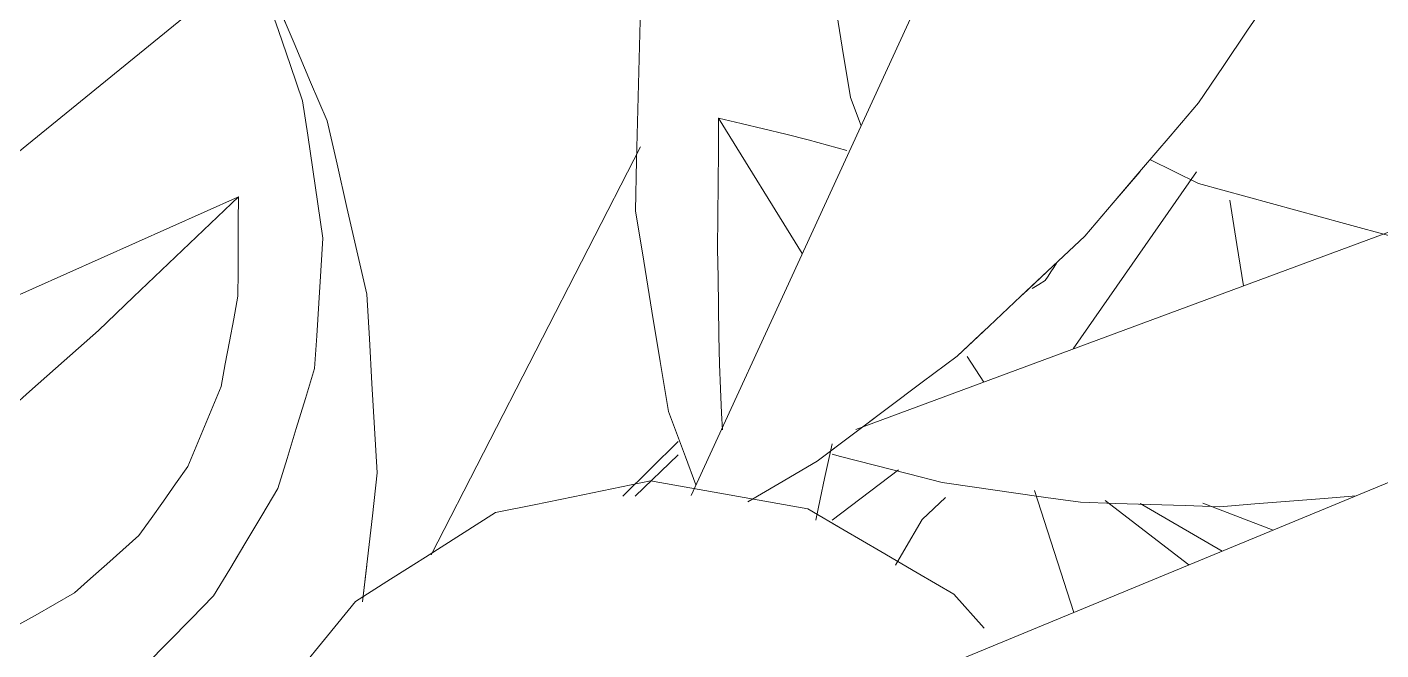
# Model space of a CAD drawing. Header units: metres. Extents: x -18.34 to -13.25, y -25.49 to -16.26.
# Drawn here: x -17.81096 to -17.77421, y -16.68383 to -16.66693 of the extents above; entities that cross this region are included whole.
import ezdxf

# ---------------------------------------------------------------- set-up
doc = ezdxf.new("R2010")
doc.units = ezdxf.units.M
doc.layers.add('Importações nas famílias', color=7, linetype='Continuous', lineweight=5)
doc.layers.add('Vegetação', color=7, linetype='Continuous', lineweight=5)

# ---------------------------------------------------------------- blocks, each defined once
blk = doc.blocks.new('Planta_pergolado_12200 - plantas pergolado_skp_Component_17-V49-Pavimento 02 - Executivo')
at = {"layer": 'Importações nas famílias', "color": 9}
for p, q in [((0.113398, 0.128488), (0.115217, 0.127398)), ((0.100143, 0.116153), (0.100017, 0.11701)), ((0.099937, 0.11567), (0.099817, 0.116563))]:
    blk.add_line(p, q, dxfattribs=at)
at = {"layer": 'Importações nas famílias', "color": 9, "flags": 128}
for points in [[(0.117068, 0.14549), (0.117465, 0.144332), (0.117861, 0.143175), (0.118257, 0.142017), (0.118654, 0.14086)], [(0.118654, 0.14086), (0.118824, 0.139582), (0.118994, 0.138304), (0.119165, 0.137026), (0.119335, 0.135749)], [(0.119335, 0.135749), (0.119264, 0.13446), (0.119194, 0.133171), (0.119123, 0.131881), (0.119052, 0.130592)], [(0.119052, 0.130592), (0.118747, 0.129402), (0.118558, 0.128665)]]:
    blk.add_lwpolyline(points, dxfattribs=at)
blk = doc.blocks.new('Planta_pergolado_12200 - plantas pergolado_skp_Component_16-V50-Pavimento 02 - Executivo')
blk.add_blockref('Planta_pergolado_12200 - plantas pergolado_skp_Component_17-V49-Pavimento 02 - Executivo', (0, 0))
blk = doc.blocks.new('Planta_pergolado_12200 - plantas pergolado_skp_Component_17-V52-Pavimento 02 - Executivo')
at = {"layer": 'Importações nas famílias', "color": 9}
for p, q in [((0.113591, 0.138027), (0.113403, 0.137281)), ((0.105058, 0.135194), (0.108655, 0.131063)), ((0.111357, 0.131166), (0.111008, 0.130472)), ((0.112287, 0.127662), (0.112937, 0.127172)), ((0.109365, 0.124409), (0.110019, 0.127593)), ((0.105449, 0.125548), (0.107394, 0.126975)), ((0.106333, 0.125291), (0.108266, 0.127147)), ((0.105806, 0.126812), (0.104103, 0.12594))]:
    blk.add_line(p, q, dxfattribs=at)
at = {"layer": 'Importações nas famílias', "color": 9, "flags": 128}
for points in [[(0.113797, 0.141887), (0.113729, 0.140615), (0.11366, 0.139321), (0.113591, 0.138027)], [(0.112937, 0.127172), (0.113485, 0.126432), (0.113737, 0.126091)]]:
    blk.add_lwpolyline(points, dxfattribs=at)
blk = doc.blocks.new('Planta_pergolado_12200 - plantas pergolado_skp_Component_16-V53-Pavimento 02 - Executivo')
blk.add_blockref('Planta_pergolado_12200 - plantas pergolado_skp_Component_17-V52-Pavimento 02 - Executivo', (0, 0))
blk = doc.blocks.new('Planta_pergolado_12200 - plantas pergolado_skp_Component_12-V87-Pavimento 02 - Executivo')
at = {"layer": 'Importações nas famílias', "color": 9}
for p, q in [((0.15629, 0.13385), (0.155404, 0.133875)), ((0.155869, 0.129179), (0.156581, 0.129327)), ((0.158565, 0.128966), (0.155917, 0.1283))]:
    blk.add_line(p, q, dxfattribs=at)
at = {"layer": 'Importações nas famílias', "color": 9, "flags": 128}
blk.add_lwpolyline([(0.156581, 0.129327), (0.157538, 0.12951), (0.158419, 0.129678)], dxfattribs=at)
blk = doc.blocks.new('Planta_pergolado_12200 - plantas pergolado_skp_Component_17-V88-Pavimento 02 - Executivo')
at = {"layer": 'Importações nas famílias', "color": 9}
for p, q in [((0.142877, 0.116381), (0.144746, 0.125476)), ((0.140414, 0.121308), (0.140593, 0.119738)), ((0.140402, 0.119895), (0.140244, 0.121095))]:
    blk.add_line(p, q, dxfattribs=at)
at = {"layer": 'Importações nas famílias', "color": 9, "flags": 128}
for points in [[(0.155141, 0.133875), (0.155382, 0.132801), (0.155622, 0.131728), (0.155863, 0.130654)], [(0.155863, 0.130654), (0.155919, 0.129519), (0.155976, 0.128384), (0.156032, 0.127249), (0.156089, 0.126113)], [(0.156089, 0.126113), (0.155958, 0.124994), (0.155865, 0.124206)]]:
    blk.add_lwpolyline(points, dxfattribs=at)
blk = doc.blocks.new('Planta_pergolado_12200 - plantas pergolado_skp_Component_16-V89-Pavimento 02 - Executivo')
for name in ['Planta_pergolado_12200 - plantas pergolado_skp_Component_17-V88-Pavimento 02 - Executivo', 'Planta_pergolado_12200 - plantas pergolado_skp_Component_12-V87-Pavimento 02 - Executivo']:
    blk.add_blockref(name, (0, 0))
blk = doc.blocks.new('Planta_pergolado_12200 - plantas pergolado_skp_-V103-Pavimento 02 - Executivo')
blk.add_blockref('Planta_pergolado_12200 - plantas pergolado_skp_Component_16-V89-Pavimento 02 - Executivo', (0, 0))
blk = doc.blocks.new('Planta_pergolado_12200 - plantas pergolado_skp_-3067427-Pavimento 02 - Executivo')
at = {"xscale": 1.254472261797389, "yscale": 1.254472261797389, "zscale": 1.254472261797389, "rotation": 44.99999999999149}
blk.add_blockref('Planta_pergolado_12200 - plantas pergolado_skp_-V103-Pavimento 02 - Executivo', (0.101937, -0.102346), dxfattribs=at)
for name in ['Planta_pergolado_12200 - plantas pergolado_skp_Component_16-V50-Pavimento 02 - Executivo', 'Planta_pergolado_12200 - plantas pergolado_skp_Component_16-V53-Pavimento 02 - Executivo']:
    blk.add_blockref(name, (0, 0))
blk = doc.blocks.new('Planta_pergolado_12200 - plantas pergolado_skp_-3067432-Pavimento 02 - Executivo')
at = {"rotation": 89.9999999999999}
blk.add_blockref('Planta_pergolado_12200 - plantas pergolado_skp_-3067427-Pavimento 02 - Executivo', (0.274037, 0.01573), dxfattribs=at)
blk = doc.blocks.new('Planta_pergolado_12200 - plantas pergolado_skp_Component_12-V300-Pavimento 02 - Executivo')
at = {"layer": 'Importações nas famílias', "color": 9}
for p, q in [((0.110174, 0.162272), (0.109399, 0.162122)), ((0.105986, 0.161063), (0.105163, 0.160706)), ((0.128963, 0.160037), (0.114607, 0.156428))]:
    blk.add_line(p, q, dxfattribs=at)
at = {"layer": 'Importações nas famílias', "color": 9, "flags": 128}
for points in [[(0.11998, 0.162987), (0.119094, 0.163012), (0.118208, 0.163038), (0.117321, 0.163064), (0.116508, 0.163087)], [(0.123491, 0.162494), (0.122613, 0.162617), (0.121736, 0.16274), (0.120858, 0.162863), (0.11998, 0.162987)], [(0.126928, 0.161615), (0.126069, 0.161835), (0.12521, 0.162055), (0.12435, 0.162274), (0.123491, 0.162494)], [(0.109399, 0.162122), (0.108546, 0.161857), (0.107693, 0.161592), (0.106839, 0.161328), (0.105986, 0.161063)], [(0.129632, 0.160596), (0.129423, 0.160675), (0.128591, 0.160989), (0.12776, 0.161302), (0.126928, 0.161615)]]:
    blk.add_lwpolyline(points, dxfattribs=at)
blk = doc.blocks.new('Planta_pergolado_12200 - plantas pergolado_skp_Component_17-V301-Pavimento 02 - Executivo')
at = {"layer": 'Importações nas famílias', "color": 9}
for p, q in [((0.104409, 0.180674), (0.11128, 0.172783)), ((0.102883, 0.166624), (0.11128, 0.172783)), ((0.102899, 0.164741), (0.11128, 0.172783)), ((0.11128, 0.172783), (0.103096, 0.168591)), ((0.11128, 0.172783), (0.103267, 0.170158)), ((0.103384, 0.171237), (0.11128, 0.172783)), ((0.103451, 0.171854), (0.11128, 0.172783)), ((0.11128, 0.172783), (0.103476, 0.172083)), ((0.10905, 0.161934), (0.11128, 0.172783))]:
    blk.add_line(p, q, dxfattribs=at)
at = {"layer": 'Importações nas famílias', "color": 9, "flags": 128}
for points in [[(0.11449, 0.189254), (0.114641, 0.188123), (0.114812, 0.186853)], [(0.113929, 0.179264), (0.113626, 0.178058), (0.113323, 0.176851)], [(0.113323, 0.176851), (0.112813, 0.175834), (0.112302, 0.174817), (0.111791, 0.1738), (0.11128, 0.172783)], [(0.11128, 0.172783), (0.111931, 0.172293), (0.112581, 0.171803), (0.113231, 0.171313), (0.113881, 0.170823)], [(0.113881, 0.170823), (0.114429, 0.170083), (0.114977, 0.169343), (0.115525, 0.168604)], [(0.118783, 0.157478), (0.118836, 0.156411), (0.118893, 0.155276)]]:
    blk.add_lwpolyline(points, dxfattribs=at)
blk = doc.blocks.new('Planta_pergolado_12200 - plantas pergolado_skp_Component_16-V302-Pavimento 02 - Executivo')
for name in ['Planta_pergolado_12200 - plantas pergolado_skp_Component_17-V301-Pavimento 02 - Executivo', 'Planta_pergolado_12200 - plantas pergolado_skp_Component_12-V300-Pavimento 02 - Executivo']:
    blk.add_blockref(name, (0, 0))
blk = doc.blocks.new('Planta_pergolado_12200 - plantas pergolado_skp_Component_12-V311-Pavimento 02 - Executivo')
at = {"layer": 'Importações nas famílias', "color": 9}
blk.add_line((0.129834, 0.155449), (0.131576, 0.151798), dxfattribs=at)
at = {"layer": 'Importações nas famílias', "color": 9, "flags": 128}
for points in [[(0.130227, 0.162218), (0.130057, 0.161703), (0.129886, 0.161187), (0.129715, 0.160672), (0.129604, 0.160339)], [(0.132232, 0.158018), (0.132271, 0.158638), (0.132309, 0.159259), (0.132336, 0.159681)], [(0.13196, 0.155094), (0.132028, 0.155825), (0.132096, 0.156556), (0.132164, 0.157287), (0.132232, 0.158018)], [(0.124126, 0.15696), (0.123948, 0.156878), (0.12377, 0.156796)], [(0.12377, 0.156796), (0.123687, 0.156694), (0.123605, 0.156592), (0.123522, 0.15649), (0.123439, 0.156388)], [(0.131576, 0.151798), (0.131672, 0.152622), (0.131768, 0.153446), (0.131864, 0.15427), (0.13196, 0.155094)], [(0.128428, 0.15297), (0.1289, 0.15278), (0.129371, 0.15259)], [(0.129371, 0.15259), (0.129922, 0.152392), (0.130474, 0.152194), (0.131025, 0.151996), (0.131576, 0.151798)]]:
    blk.add_lwpolyline(points, dxfattribs=at)
blk = doc.blocks.new('Planta_pergolado_12200 - plantas pergolado_skp_Component_17-V315-Pavimento 02 - Executivo')
at = {"layer": 'Importações nas famílias', "color": 9, "flags": 128}
for points in [[(0.141171, 0.159817), (0.141412, 0.16089), (0.141652, 0.161964), (0.141893, 0.163037)], [(0.140945, 0.155276), (0.141002, 0.156411), (0.141058, 0.157546), (0.141115, 0.158682), (0.141171, 0.159817)], [(0.14147, 0.150797), (0.141339, 0.151917), (0.141208, 0.153037), (0.141077, 0.154156), (0.140945, 0.155276)], [(0.142711, 0.146686), (0.142401, 0.147714), (0.142091, 0.148742), (0.141781, 0.14977), (0.14147, 0.150797)]]:
    blk.add_lwpolyline(points, dxfattribs=at)
blk = doc.blocks.new('Planta_pergolado_12200 - plantas pergolado_skp_Component_16-V316-Pavimento 02 - Executivo')
for name in ['Planta_pergolado_12200 - plantas pergolado_skp_Component_17-V315-Pavimento 02 - Executivo', 'Planta_pergolado_12200 - plantas pergolado_skp_Component_12-V311-Pavimento 02 - Executivo']:
    blk.add_blockref(name, (0, 0))
blk = doc.blocks.new('Planta_pergolado_12200 - plantas pergolado_skp_Component_17-V323-Pavimento 02 - Executivo')
at = {"layer": 'Importações nas famílias', "color": 9}
blk.add_line((0.126944, 0.164469), (0.126267, 0.165407), dxfattribs=at)
at = {"layer": 'Importações nas famílias', "color": 9, "flags": 128}
for points in [[(0.145294, 0.166186), (0.144488, 0.165391), (0.143683, 0.164596), (0.142877, 0.163802), (0.142071, 0.163007)], [(0.130394, 0.161914), (0.129532, 0.162553), (0.128669, 0.163191), (0.127807, 0.16383), (0.126944, 0.164469)], [(0.142071, 0.163007), (0.141127, 0.162543), (0.140183, 0.162079), (0.139239, 0.161614), (0.138295, 0.16115)], [(0.134288, 0.160775), (0.133315, 0.16106), (0.132341, 0.161345), (0.131368, 0.161629), (0.130394, 0.161914)], [(0.138295, 0.16115), (0.137293, 0.161057), (0.136292, 0.160963), (0.13529, 0.160869), (0.134288, 0.160775)]]:
    blk.add_lwpolyline(points, dxfattribs=at)
blk = doc.blocks.new('Planta_pergolado_12200 - plantas pergolado_skp_Component_16-V324-Pavimento 02 - Executivo')
blk.add_blockref('Planta_pergolado_12200 - plantas pergolado_skp_Component_17-V323-Pavimento 02 - Executivo', (0, 0))
blk = doc.blocks.new('Planta_pergolado_12200 - plantas pergolado_skp_Component_12-V331-Pavimento 02 - Executivo')
at = {"layer": 'Importações nas famílias', "color": 9}
blk.add_line((0.130227, 0.162218), (0.130057, 0.161703), dxfattribs=at)
at = {"layer": 'Importações nas famílias', "color": 9, "flags": 128}
for points in [[(0.132232, 0.158018), (0.132271, 0.158638), (0.132309, 0.159259), (0.132336, 0.159681)], [(0.13196, 0.155094), (0.132028, 0.155825), (0.132096, 0.156556), (0.132164, 0.157287), (0.132232, 0.158018)], [(0.124126, 0.15696), (0.123948, 0.156878), (0.12377, 0.156796)], [(0.12377, 0.156796), (0.123687, 0.156694), (0.123605, 0.156592), (0.123522, 0.15649), (0.123439, 0.156388)], [(0.131768, 0.153446), (0.131864, 0.15427), (0.13196, 0.155094)]]:
    blk.add_lwpolyline(points, dxfattribs=at)
blk = doc.blocks.new('Planta_pergolado_12200 - plantas pergolado_skp_Component_17-V333-Pavimento 02 - Executivo')
at = {"layer": 'Importações nas famílias', "color": 9}
blk.add_line((0.141688, 0.162122), (0.141893, 0.163037), dxfattribs=at)
at = {"layer": 'Importações nas famílias', "color": 9, "flags": 128}
for points in [[(0.141171, 0.159817), (0.141412, 0.16089), (0.141652, 0.161964)], [(0.140945, 0.155276), (0.141002, 0.156411), (0.141058, 0.157546), (0.141115, 0.158682), (0.141171, 0.159817)], [(0.14147, 0.150797), (0.141339, 0.151917), (0.141208, 0.153037), (0.141077, 0.154156), (0.140945, 0.155276)], [(0.142091, 0.148742), (0.141781, 0.14977), (0.14147, 0.150797)]]:
    blk.add_lwpolyline(points, dxfattribs=at)
blk = doc.blocks.new('Planta_pergolado_12200 - plantas pergolado_skp_Component_16-V334-Pavimento 02 - Executivo')
for name in ['Planta_pergolado_12200 - plantas pergolado_skp_Component_17-V333-Pavimento 02 - Executivo', 'Planta_pergolado_12200 - plantas pergolado_skp_Component_12-V331-Pavimento 02 - Executivo']:
    blk.add_blockref(name, (0, 0))
blk = doc.blocks.new('Planta_pergolado_12200 - plantas pergolado_skp_Component_17-V338-Pavimento 02 - Executivo')
at = {"layer": 'Importações nas famílias', "color": 9}
blk.add_line((0.126944, 0.164469), (0.126267, 0.165407), dxfattribs=at)
at = {"layer": 'Importações nas famílias', "color": 9, "flags": 128}
for points in [[(0.145294, 0.166186), (0.144488, 0.165391), (0.143683, 0.164596), (0.142877, 0.163802), (0.142071, 0.163007)], [(0.130394, 0.161914), (0.129532, 0.162553), (0.128669, 0.163191), (0.127807, 0.16383), (0.126944, 0.164469)], [(0.142071, 0.163007), (0.141127, 0.162543), (0.140528, 0.162248)], [(0.140183, 0.162079), (0.139239, 0.161614), (0.138295, 0.16115)], [(0.134288, 0.160775), (0.133315, 0.16106), (0.132341, 0.161345), (0.131368, 0.161629), (0.130394, 0.161914)], [(0.138295, 0.16115), (0.137293, 0.161057), (0.136292, 0.160963), (0.13529, 0.160869), (0.134288, 0.160775)]]:
    blk.add_lwpolyline(points, dxfattribs=at)
blk = doc.blocks.new('Planta_pergolado_12200 - plantas pergolado_skp_Component_16-V339-Pavimento 02 - Executivo')
blk.add_blockref('Planta_pergolado_12200 - plantas pergolado_skp_Component_17-V338-Pavimento 02 - Executivo', (0, 0))
blk = doc.blocks.new('Planta_pergolado_12200 - plantas pergolado_skp_Component_12-V351-Pavimento 02 - Executivo')
at = {"layer": 'Importações nas famílias', "color": 9}
blk.add_line((0.166262, 0.130901), (0.128638, 0.121442), dxfattribs=at)
at = {"layer": 'Importações nas famílias', "color": 9, "flags": 128}
for points in [[(0.153631, 0.133927), (0.152746, 0.133854), (0.151861, 0.133782), (0.150976, 0.13371), (0.150091, 0.133637)], [(0.157176, 0.133824), (0.15629, 0.13385), (0.155404, 0.133875), (0.154517, 0.133901), (0.153631, 0.133927)], [(0.160687, 0.133331), (0.159809, 0.133454), (0.158932, 0.133578), (0.158054, 0.133701), (0.157176, 0.133824)], [(0.164124, 0.132453), (0.163265, 0.132672), (0.162406, 0.132892), (0.161546, 0.133112), (0.160687, 0.133331)], [(0.165645, 0.13188), (0.164956, 0.13214), (0.164124, 0.132453)]]:
    blk.add_lwpolyline(points, dxfattribs=at)
blk = doc.blocks.new('Planta_pergolado_12200 - plantas pergolado_skp_Component_17-V352-Pavimento 02 - Executivo')
at = {"layer": 'Importações nas famílias', "color": 9}
blk.add_line((0.154901, 0.134948), (0.155141, 0.133875), dxfattribs=at)
at = {"layer": 'Importações nas famílias', "color": 9, "flags": 128}
blk.add_lwpolyline([(0.153269, 0.138702), (0.153677, 0.137763), (0.154085, 0.136825), (0.154493, 0.135886), (0.154901, 0.134948)], dxfattribs=at)
blk = doc.blocks.new('Planta_pergolado_12200 - plantas pergolado_skp_Component_16-V353-Pavimento 02 - Executivo')
for name in ['Planta_pergolado_12200 - plantas pergolado_skp_Component_17-V352-Pavimento 02 - Executivo', 'Planta_pergolado_12200 - plantas pergolado_skp_Component_12-V351-Pavimento 02 - Executivo']:
    blk.add_blockref(name, (0, 0))
blk = doc.blocks.new('Planta_pergolado_12200 - plantas pergolado_skp_Component_12-V267-Pavimento 02 - Executivo')
at = {"layer": 'Importações nas famílias', "color": 9}
for p, q in [((0.182294, 0.121633), (0.181721, 0.122089)), ((0.163358, 0.11721), (0.179336, 0.1138))]:
    blk.add_line(p, q, dxfattribs=at)
at = {"layer": 'Importações nas famílias', "color": 9, "flags": 128}
for points in [[(0.173908, 0.12464), (0.17328, 0.124553), (0.172653, 0.124466), (0.172025, 0.124379), (0.171398, 0.124292)], [(0.176506, 0.124383), (0.175856, 0.124447), (0.175207, 0.124512), (0.174557, 0.124576), (0.173908, 0.12464)], [(0.171398, 0.124292), (0.170807, 0.124055), (0.170217, 0.123819), (0.169626, 0.123582), (0.169035, 0.123346)], [(0.179131, 0.123526), (0.178474, 0.12374), (0.177818, 0.123954), (0.177162, 0.124169), (0.176506, 0.124383)], [(0.181721, 0.122089), (0.181073, 0.122448), (0.180426, 0.122807), (0.179778, 0.123167), (0.179131, 0.123526)], [(0.169035, 0.123346), (0.168495, 0.122965), (0.167955, 0.122585), (0.167415, 0.122205), (0.166875, 0.121824)], [(0.166875, 0.121824), (0.166398, 0.121309), (0.165921, 0.120793), (0.165444, 0.120278), (0.164967, 0.119763)], [(0.164967, 0.119763), (0.164565, 0.119124), (0.164162, 0.118486), (0.16376, 0.117848), (0.163358, 0.11721)]]:
    blk.add_lwpolyline(points, dxfattribs=at)
blk = doc.blocks.new('Planta_pergolado_12200 - plantas pergolado_skp_Component_12-V359-Pavimento 02 - Executivo')
at = {"layer": 'Importações nas famílias', "color": 9}
for p, q in [((0.167296, 0.119968), (0.186342, 0.110211)), ((0.182213, 0.117459), (0.182584, 0.116931))]:
    blk.add_line(p, q, dxfattribs=at)
at = {"layer": 'Importações nas famílias', "color": 9, "flags": 128}
for points in [[(0.170509, 0.1221), (0.17093, 0.122223), (0.171351, 0.122346), (0.171772, 0.122469), (0.172193, 0.122593)], [(0.172193, 0.122593), (0.172622, 0.122618), (0.17305, 0.122644), (0.173478, 0.12267), (0.173906, 0.122695)], [(0.173906, 0.122695), (0.174336, 0.122623), (0.174766, 0.12255), (0.175196, 0.122478), (0.175626, 0.122406)], [(0.175626, 0.122406), (0.176054, 0.122236), (0.176481, 0.122067), (0.176909, 0.121897), (0.177336, 0.121728)], [(0.16887, 0.121221), (0.16928, 0.121441), (0.16969, 0.121661), (0.170099, 0.12188), (0.170509, 0.1221)], [(0.177336, 0.121728), (0.177756, 0.121463), (0.178176, 0.121198), (0.178596, 0.120934), (0.179016, 0.120669)], [(0.167296, 0.119968), (0.16769, 0.120281), (0.168083, 0.120595), (0.168477, 0.120908), (0.16887, 0.121221)], [(0.179016, 0.120669), (0.179424, 0.120312), (0.179832, 0.119955), (0.18024, 0.119598), (0.180648, 0.119241)], [(0.171177, 0.119455), (0.170207, 0.119583), (0.169236, 0.119712), (0.168266, 0.11984), (0.167296, 0.119968)], [(0.174859, 0.118826), (0.173938, 0.118984), (0.173018, 0.119141), (0.172097, 0.119298), (0.171177, 0.119455)], [(0.180648, 0.119241), (0.181039, 0.118795), (0.181431, 0.11835), (0.181822, 0.117905), (0.182213, 0.117459)], [(0.178256, 0.118096), (0.177407, 0.118278), (0.176557, 0.118461), (0.175708, 0.118644), (0.174859, 0.118826)], [(0.181289, 0.117281), (0.180531, 0.117485), (0.179772, 0.117688), (0.179014, 0.117892), (0.178256, 0.118096)], [(0.183886, 0.1164), (0.183237, 0.116621), (0.182588, 0.116841), (0.181938, 0.117061), (0.181289, 0.117281)], [(0.185987, 0.115475), (0.185462, 0.115707), (0.184937, 0.115938), (0.184412, 0.116169), (0.183886, 0.1164)], [(0.187542, 0.114527), (0.187154, 0.114764), (0.186765, 0.115001), (0.186376, 0.115238), (0.185987, 0.115475)], [(0.188515, 0.113579), (0.188272, 0.113816), (0.188029, 0.114053), (0.187786, 0.11429), (0.187542, 0.114527)], [(0.188883, 0.112651), (0.188791, 0.112883), (0.188699, 0.113115), (0.188607, 0.113347), (0.188515, 0.113579)], [(0.188637, 0.111767), (0.188699, 0.111988), (0.18876, 0.112209), (0.188822, 0.11243), (0.188883, 0.112651)], [(0.187783, 0.110947), (0.187997, 0.111152), (0.18821, 0.111357), (0.188424, 0.111562), (0.188637, 0.111767)], [(0.186342, 0.110211), (0.186702, 0.110395), (0.187062, 0.110579), (0.187423, 0.110763), (0.187783, 0.110947)]]:
    blk.add_lwpolyline(points, dxfattribs=at)
blk = doc.blocks.new('Planta_pergolado_12200 - plantas pergolado_skp_Component_12-V271-Pavimento 02 - Executivo')
at = {"layer": 'Importações nas famílias', "color": 9}
blk.add_line((0.152486, 0.144338), (0.184209, 0.126916), dxfattribs=at)
blk = doc.blocks.new('Planta_pergolado_12200 - plantas pergolado_skp_Component_16-V361-Pavimento 02 - Executivo')
for name in ['Planta_pergolado_12200 - plantas pergolado_skp_Component_12-V271-Pavimento 02 - Executivo', 'Planta_pergolado_12200 - plantas pergolado_skp_Component_12-V267-Pavimento 02 - Executivo', 'Planta_pergolado_12200 - plantas pergolado_skp_Component_12-V359-Pavimento 02 - Executivo']:
    blk.add_blockref(name, (0, 0))
blk = doc.blocks.new('Planta_pergolado_12200 - plantas pergolado_skp_Component_12-V363-Pavimento 02 - Executivo')
at = {"layer": 'Importações nas famílias', "color": 9}
for p, q in [((0.159809, 0.133454), (0.158932, 0.133578)), ((0.160687, 0.133331), (0.159897, 0.133442)), ((0.163756, 0.132547), (0.163265, 0.132672)), ((0.13754, 0.129136), (0.13695, 0.128801))]:
    blk.add_line(p, q, dxfattribs=at)
at = {"layer": 'Importações nas famílias', "color": 9, "flags": 128}
for points in [[(0.157176, 0.133824), (0.15629, 0.13385), (0.155461, 0.133874)], [(0.158883, 0.133584), (0.158054, 0.133701), (0.157176, 0.133824)], [(0.163099, 0.132715), (0.162406, 0.132892), (0.161546, 0.133112), (0.160687, 0.133331)]]:
    blk.add_lwpolyline(points, dxfattribs=at)
blk = doc.blocks.new('Planta_pergolado_12200 - plantas pergolado_skp_Component_17-V365-Pavimento 02 - Executivo')
at = {"layer": 'Importações nas famílias', "color": 9}
blk.add_line((0.154901, 0.134948), (0.155141, 0.133875), dxfattribs=at)
at = {"layer": 'Importações nas famílias', "color": 9, "flags": 128}
blk.add_lwpolyline([(0.153269, 0.138702), (0.153677, 0.137763), (0.154085, 0.136825), (0.154493, 0.135886), (0.154901, 0.134948)], dxfattribs=at)
blk = doc.blocks.new('Planta_pergolado_12200 - plantas pergolado_skp_Component_16-V366-Pavimento 02 - Executivo')
for name in ['Planta_pergolado_12200 - plantas pergolado_skp_Component_17-V365-Pavimento 02 - Executivo', 'Planta_pergolado_12200 - plantas pergolado_skp_Component_12-V363-Pavimento 02 - Executivo']:
    blk.add_blockref(name, (0, 0))
blk = doc.blocks.new('Planta_pergolado_12200 - plantas pergolado_skp_Component_12-V372-Pavimento 02 - Executivo')
at = {"layer": 'Importações nas famílias', "color": 9}
for p, q in [((0.173908, 0.12464), (0.17328, 0.124553)), ((0.182294, 0.121633), (0.181721, 0.122089))]:
    blk.add_line(p, q, dxfattribs=at)
at = {"layer": 'Importações nas famílias', "color": 9, "flags": 128}
for points in [[(0.173188, 0.12454), (0.172653, 0.124466), (0.172025, 0.124379), (0.171398, 0.124292)], [(0.176506, 0.124383), (0.175856, 0.124447), (0.175207, 0.124512), (0.174557, 0.124576), (0.173908, 0.12464)], [(0.171398, 0.124292), (0.170807, 0.124055), (0.170217, 0.123819), (0.169626, 0.123582), (0.169035, 0.123346)], [(0.177818, 0.123954), (0.177162, 0.124169), (0.176506, 0.124383)], [(0.179131, 0.123526), (0.178474, 0.12374), (0.177896, 0.123929)], [(0.181721, 0.122089), (0.181073, 0.122448), (0.180426, 0.122807), (0.179778, 0.123167), (0.179131, 0.123526)], [(0.169035, 0.123346), (0.168495, 0.122965), (0.167955, 0.122585), (0.167415, 0.122205), (0.166875, 0.121824)], [(0.166875, 0.121824), (0.166398, 0.121309), (0.165921, 0.120793), (0.165444, 0.120278), (0.164967, 0.119763)], [(0.164967, 0.119763), (0.164565, 0.119124), (0.164162, 0.118486)]]:
    blk.add_lwpolyline(points, dxfattribs=at)
blk = doc.blocks.new('Planta_pergolado_12200 - plantas pergolado_skp_Component_12-V376-Pavimento 02 - Executivo')
at = {"layer": 'Importações nas famílias', "color": 9}
blk.add_line((0.164314, 0.144105), (0.16336, 0.144334), dxfattribs=at)
at = {"layer": 'Importações nas famílias', "color": 9, "flags": 128}
for points in [[(0.155929, 0.1448), (0.155068, 0.144684), (0.154207, 0.144569)], [(0.159582, 0.144799), (0.158669, 0.144799), (0.157755, 0.144799), (0.156842, 0.144799), (0.155929, 0.1448)], [(0.16336, 0.144334), (0.162416, 0.14445), (0.161471, 0.144566), (0.160527, 0.144682), (0.159582, 0.144799)], [(0.166952, 0.143471), (0.166221, 0.143647), (0.165267, 0.143876), (0.164533, 0.144053)]]:
    blk.add_lwpolyline(points, dxfattribs=at)
blk = doc.blocks.new('Planta_pergolado_12200 - plantas pergolado_skp_Component_16-V378-Pavimento 02 - Executivo')
for name in ['Planta_pergolado_12200 - plantas pergolado_skp_Component_12-V376-Pavimento 02 - Executivo', 'Planta_pergolado_12200 - plantas pergolado_skp_Component_12-V372-Pavimento 02 - Executivo']:
    blk.add_blockref(name, (0, 0))
blk = doc.blocks.new('Planta_pergolado_12200 - plantas pergolado_skp_-V383-Pavimento 02 - Executivo')
for name in ['Planta_pergolado_12200 - plantas pergolado_skp_Component_16-V361-Pavimento 02 - Executivo', 'Planta_pergolado_12200 - plantas pergolado_skp_Component_16-V378-Pavimento 02 - Executivo', 'Planta_pergolado_12200 - plantas pergolado_skp_Component_16-V353-Pavimento 02 - Executivo', 'Planta_pergolado_12200 - plantas pergolado_skp_Component_16-V366-Pavimento 02 - Executivo']:
    blk.add_blockref(name, (0, 0))
blk = doc.blocks.new('Planta_pergolado_12200 - plantas pergolado_skp_-V384-Pavimento 02 - Executivo')
for name in ['Planta_pergolado_12200 - plantas pergolado_skp_Component_16-V324-Pavimento 02 - Executivo', 'Planta_pergolado_12200 - plantas pergolado_skp_Component_16-V339-Pavimento 02 - Executivo', 'Planta_pergolado_12200 - plantas pergolado_skp_Component_16-V316-Pavimento 02 - Executivo', 'Planta_pergolado_12200 - plantas pergolado_skp_Component_16-V334-Pavimento 02 - Executivo', 'Planta_pergolado_12200 - plantas pergolado_skp_Component_16-V302-Pavimento 02 - Executivo']:
    blk.add_blockref(name, (0, 0))
at = {"xscale": 1.254472261797389, "yscale": 1.254472261797389, "zscale": 1.254472261797389, "rotation": 44.99999999999149}
blk.add_blockref('Planta_pergolado_12200 - plantas pergolado_skp_-V383-Pavimento 02 - Executivo', (0.101937, -0.102346), dxfattribs=at)
blk = doc.blocks.new('Planta_pergolado_12200 - plantas pergolado_skp_Component_12-V456-Pavimento 02 - Executivo')
at = {"layer": 'Importações nas famílias', "color": 9}
blk.add_line((0.130227, 0.162218), (0.130057, 0.161703), dxfattribs=at)
at = {"layer": 'Importações nas famílias', "color": 9, "flags": 128}
for points in [[(0.132232, 0.158018), (0.132271, 0.158638), (0.132309, 0.159259), (0.132336, 0.159681)], [(0.13196, 0.155094), (0.132028, 0.155825), (0.132096, 0.156556), (0.132164, 0.157287), (0.132232, 0.158018)], [(0.131768, 0.153446), (0.131864, 0.15427), (0.13196, 0.155094)]]:
    blk.add_lwpolyline(points, dxfattribs=at)
blk = doc.blocks.new('Planta_pergolado_12200 - plantas pergolado_skp_Component_17-V458-Pavimento 02 - Executivo')
at = {"layer": 'Importações nas famílias', "color": 9}
blk.add_line((0.141688, 0.162122), (0.141893, 0.163037), dxfattribs=at)
at = {"layer": 'Importações nas famílias', "color": 9, "flags": 128}
for points in [[(0.141171, 0.159817), (0.141412, 0.16089), (0.141652, 0.161964)], [(0.140945, 0.155276), (0.141002, 0.156411), (0.141058, 0.157546), (0.141115, 0.158682), (0.141171, 0.159817)], [(0.14147, 0.150797), (0.141339, 0.151917), (0.141208, 0.153037), (0.141077, 0.154156), (0.140945, 0.155276)], [(0.142091, 0.148742), (0.141781, 0.14977), (0.14147, 0.150797)], [(0.142711, 0.146686), (0.142401, 0.147714), (0.142245, 0.148229)], [(0.143647, 0.144954), (0.143179, 0.14582), (0.142711, 0.146686)], [(0.144583, 0.143223), (0.144115, 0.144088), (0.143656, 0.144937)], [(0.14577, 0.141933), (0.145176, 0.142578), (0.144583, 0.143223)]]:
    blk.add_lwpolyline(points, dxfattribs=at)
blk = doc.blocks.new('Planta_pergolado_12200 - plantas pergolado_skp_Component_16-V459-Pavimento 02 - Executivo')
for name in ['Planta_pergolado_12200 - plantas pergolado_skp_Component_17-V458-Pavimento 02 - Executivo', 'Planta_pergolado_12200 - plantas pergolado_skp_Component_12-V456-Pavimento 02 - Executivo']:
    blk.add_blockref(name, (0, 0))
blk = doc.blocks.new('Planta_pergolado_12200 - plantas pergolado_skp_Component_17-V461-Pavimento 02 - Executivo')
at = {"layer": 'Importações nas famílias', "color": 9}
for p, q in [((0.126944, 0.164469), (0.126267, 0.165407)), ((0.134288, 0.160775), (0.133315, 0.16106))]:
    blk.add_line(p, q, dxfattribs=at)
at = {"layer": 'Importações nas famílias', "color": 9, "flags": 128}
for points in [[(0.129821, 0.162338), (0.129532, 0.162553), (0.128669, 0.163191), (0.127807, 0.16383), (0.126944, 0.164469)], [(0.141973, 0.162959), (0.141127, 0.162543), (0.140528, 0.162248)], [(0.140183, 0.162079), (0.139239, 0.161614), (0.138295, 0.16115)], [(0.138295, 0.16115), (0.137293, 0.161057), (0.136292, 0.160963), (0.13529, 0.160869), (0.134288, 0.160775)]]:
    blk.add_lwpolyline(points, dxfattribs=at)
blk = doc.blocks.new('Planta_pergolado_12200 - plantas pergolado_skp_Component_16-V462-Pavimento 02 - Executivo')
blk.add_blockref('Planta_pergolado_12200 - plantas pergolado_skp_Component_17-V461-Pavimento 02 - Executivo', (0, 0))
blk = doc.blocks.new('Planta_pergolado_12200 - plantas pergolado_skp_Component_12-V455-Pavimento 02 - Executivo')
at = {"layer": 'Importações nas famílias', "color": 9}
for p, q in [((0.138717, 0.130209), (0.138164, 0.130248)), ((0.141943, 0.129166), (0.141501, 0.129399))]:
    blk.add_line(p, q, dxfattribs=at)
at = {"layer": 'Importações nas famílias', "color": 9, "flags": 128}
blk.add_lwpolyline([(0.141501, 0.129399), (0.140805, 0.129602), (0.140109, 0.129804), (0.139413, 0.130007), (0.138717, 0.130209)], dxfattribs=at)
blk = doc.blocks.new('Planta_pergolado_12200 - plantas pergolado_skp_Component_12-V463-Pavimento 02 - Executivo')
at = {"layer": 'Importações nas famílias', "color": 9}
blk.add_line((0.130227, 0.162218), (0.130057, 0.161703), dxfattribs=at)
blk = doc.blocks.new('Planta_pergolado_12200 - plantas pergolado_skp_Component_16-V464-Pavimento 02 - Executivo')
for name in ['Planta_pergolado_12200 - plantas pergolado_skp_Component_17-V458-Pavimento 02 - Executivo', 'Planta_pergolado_12200 - plantas pergolado_skp_Component_12-V463-Pavimento 02 - Executivo', 'Planta_pergolado_12200 - plantas pergolado_skp_Component_12-V455-Pavimento 02 - Executivo']:
    blk.add_blockref(name, (0, 0))
blk = doc.blocks.new('Planta_pergolado_12200 - plantas pergolado_skp_Component_16-V465-Pavimento 02 - Executivo')
blk.add_blockref('Planta_pergolado_12200 - plantas pergolado_skp_Component_17-V461-Pavimento 02 - Executivo', (0, 0))
blk = doc.blocks.new('Planta_pergolado_12200 - plantas pergolado_skp_Component_12-V470-Pavimento 02 - Executivo')
at = {"layer": 'Importações nas famílias', "color": 9}
for p, q in [((0.159809, 0.133454), (0.158932, 0.133578)), ((0.160687, 0.133331), (0.159897, 0.133442))]:
    blk.add_line(p, q, dxfattribs=at)
at = {"layer": 'Importações nas famílias', "color": 9, "flags": 128}
for points in [[(0.157176, 0.133824), (0.15629, 0.13385), (0.155461, 0.133874)], [(0.158883, 0.133584), (0.158054, 0.133701), (0.157176, 0.133824)], [(0.163004, 0.132739), (0.162406, 0.132892), (0.161546, 0.133112), (0.160687, 0.133331)]]:
    blk.add_lwpolyline(points, dxfattribs=at)
blk = doc.blocks.new('Planta_pergolado_12200 - plantas pergolado_skp_Component_16-V473-Pavimento 02 - Executivo')
blk.add_blockref('Planta_pergolado_12200 - plantas pergolado_skp_Component_12-V470-Pavimento 02 - Executivo', (0, 0))
blk = doc.blocks.new('Planta_pergolado_12200 - plantas pergolado_skp_Component_16-V477-Pavimento 02 - Executivo')
blk.add_blockref('Planta_pergolado_12200 - plantas pergolado_skp_Component_12-V376-Pavimento 02 - Executivo', (0, 0))
blk = doc.blocks.new('Planta_pergolado_12200 - plantas pergolado_skp_Component_12-V478-Pavimento 02 - Executivo')
at = {"layer": 'Importações nas famílias', "color": 9, "flags": 128}
blk.add_lwpolyline([(0.163004, 0.132739), (0.162406, 0.132892), (0.161546, 0.133112), (0.160687, 0.133331)], dxfattribs=at)
blk = doc.blocks.new('Planta_pergolado_12200 - plantas pergolado_skp_Component_16-V480-Pavimento 02 - Executivo')
blk.add_blockref('Planta_pergolado_12200 - plantas pergolado_skp_Component_12-V478-Pavimento 02 - Executivo', (0, 0))
blk = doc.blocks.new('Planta_pergolado_12200 - plantas pergolado_skp_-V491-Pavimento 02 - Executivo')
for name in ['Planta_pergolado_12200 - plantas pergolado_skp_Component_16-V477-Pavimento 02 - Executivo', 'Planta_pergolado_12200 - plantas pergolado_skp_Component_16-V473-Pavimento 02 - Executivo', 'Planta_pergolado_12200 - plantas pergolado_skp_Component_16-V480-Pavimento 02 - Executivo']:
    blk.add_blockref(name, (0, 0))
blk = doc.blocks.new('Planta_pergolado_12200 - plantas pergolado_skp_-V492-Pavimento 02 - Executivo')
for name in ['Planta_pergolado_12200 - plantas pergolado_skp_Component_16-V462-Pavimento 02 - Executivo', 'Planta_pergolado_12200 - plantas pergolado_skp_Component_16-V465-Pavimento 02 - Executivo', 'Planta_pergolado_12200 - plantas pergolado_skp_Component_16-V459-Pavimento 02 - Executivo', 'Planta_pergolado_12200 - plantas pergolado_skp_Component_16-V464-Pavimento 02 - Executivo']:
    blk.add_blockref(name, (0, 0))
at = {"xscale": 1.254472261797389, "yscale": 1.254472261797389, "zscale": 1.254472261797389, "rotation": 44.99999999999149}
blk.add_blockref('Planta_pergolado_12200 - plantas pergolado_skp_-V491-Pavimento 02 - Executivo', (0.101937, -0.102346), dxfattribs=at)
blk = doc.blocks.new('Planta_pergolado_12200 - plantas pergolado_skp_-3067454-Pavimento 02 - Executivo')
at = {"rotation": 89.9999999999999}
for name in ['Planta_pergolado_12200 - plantas pergolado_skp_-V384-Pavimento 02 - Executivo', 'Planta_pergolado_12200 - plantas pergolado_skp_-V492-Pavimento 02 - Executivo']:
    blk.add_blockref(name, (0.696245, 0.01573), dxfattribs=at)
blk = doc.blocks.new('Planta_pergolado_12200 - Planta_pergolado_12200-3067476-Pavimento 02 - Executivo')
at = {"xscale": 1.068436298615139, "yscale": 1.068436298615139, "zscale": -1.068436298615139, "rotation": 96.20000000000395}
blk.add_blockref('Planta_pergolado_12200 - plantas pergolado_skp_-3067454-Pavimento 02 - Executivo', (-0.073046, -0.337289), dxfattribs=at)
at = {"extrusion": (0, 0, -1), "xscale": 1.068436298615139, "yscale": 1.068436298615139, "zscale": -1.068436298615139, "rotation": 263.7999999999961}
blk.add_blockref('Planta_pergolado_12200 - plantas pergolado_skp_-3067432-Pavimento 02 - Executivo', (0.167087, 0.38397), dxfattribs=at)

msp = doc.modelspace()

# ---------------------------------------------------------------- block references
at = {"layer": 'Vegetação', "color": 9}
msp.add_blockref('Planta_pergolado_12200 - Planta_pergolado_12200-3067476-Pavimento 02 - Executivo', (-17.499852, -16.893415), dxfattribs=at)

doc.saveas('drawing.dxf')
